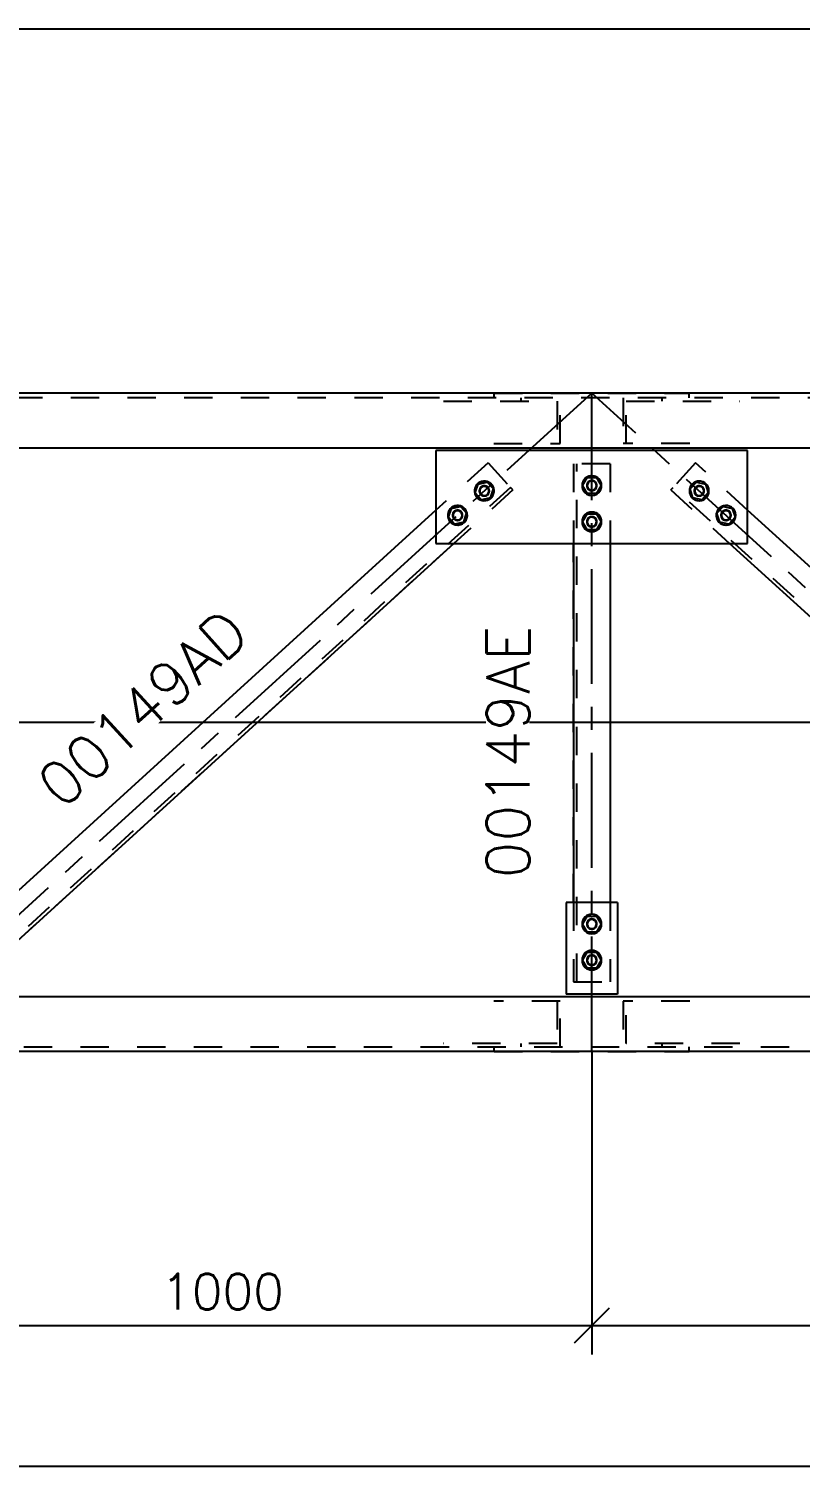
# Model space of a CAD drawing. Header units: millimetres. Extents: x 505 to 1346, y 20403 to 20997.
# Drawn here: x 902.5 to 955.8, y 20532.2 to 20631.6 of the extents above; entities that cross this region are included whole.
import ezdxf

# ---------------------------------------------------------------- set-up
doc = ezdxf.new("R2010")
doc.units = ezdxf.units.MM
doc.linetypes.add('CENTER', pattern=[12.7, 7.9375, -1.5875, 1.5875, -1.5875])
doc.linetypes.add('DXK_LINE_DOT2', pattern=[3.9198, 1.9599, -1.9599])
doc.styles.add('RomanS', font='ROMANS__.TTF', dxfattribs={"height": 0.2})

# ---------------------------------------------------------------- blocks, each defined once
blk = doc.blocks.new('Part-110200292-57752 - 57739')
at = {"color": 3, "linetype": 'Continuous'}
for p, q in [((1036.043, 20606.406), (550.048, 20606.406)), ((1035.618, 20602.596), (550.467, 20602.596))]:
    blk.add_line(p, q, dxfattribs=at)
at = {"color": 7, "linetype": 'DXK_LINE_DOT2'}
blk.add_line((1036.718, 20606.091), (549.367, 20606.091), dxfattribs=at)
blk = doc.blocks.new('Part-110200292-57768 - 57739')
at = {"color": 7, "linetype": 'DXK_LINE_DOT2'}
for p, q in [((931.176, 20605.856), (939.03, 20605.856)), ((936.536, 20605.856), (936.536, 20606.091)), ((939.03, 20605.856), (939.03, 20602.916)), ((939.229, 20602.916), (939.229, 20606.091)), ((934.643, 20602.916), (939.229, 20602.916))]:
    blk.add_line(p, q, dxfattribs=at)
blk = doc.blocks.new('Part-110200292-57769 - 57739')
at = {"color": 7, "linetype": 'DXK_LINE_DOT2'}
for p, q in [((943.598, 20606.091), (943.598, 20602.916)), ((943.797, 20602.916), (943.797, 20605.856)), ((943.797, 20605.856), (951.652, 20605.856)), ((946.29, 20605.856), (946.29, 20606.091)), ((948.185, 20602.916), (943.598, 20602.916))]:
    blk.add_line(p, q, dxfattribs=at)
blk = doc.blocks.new('Part-110200292-57780 - 57739')
at = {"color": 7, "linetype": 'CENTER'}
blk.add_line((941.419, 20560.906), (941.419, 20606.406), dxfattribs=at)
at = {"color": 7, "linetype": 'DXK_LINE_DOT2'}
for p, q in [((940.149, 20601.515), (940.149, 20596.015)), ((940.149, 20601.515), (940.149, 20601.515)), ((942.689, 20601.515), (940.149, 20601.515)), ((940.384, 20565.716), (940.384, 20601.515)), ((942.689, 20601.515), (942.689, 20596.015)), ((940.149, 20571.216), (940.149, 20596.015)), ((940.149, 20571.216), (940.149, 20565.716)), ((942.689, 20571.216), (942.689, 20565.716)), ((940.149, 20565.716), (940.149, 20565.716)), ((940.149, 20565.716), (942.689, 20565.716))]:
    blk.add_line(p, q, dxfattribs=at)
at = {"color": 3, "linetype": 'Continuous'}
for p, q in [((940.149, 20596.015), (940.149, 20571.216)), ((942.689, 20596.015), (942.689, 20571.216))]:
    blk.add_line(p, q, dxfattribs=at)
blk = doc.blocks.new('Part-110200292-57788 - 57739')
at = {"color": 7, "linetype": 'CENTER'}
blk.add_line((941.418, 20606.406), (891.417, 20560.906), dxfattribs=at)
at = {"color": 7, "linetype": 'DXK_LINE_DOT2'}
for p, q in [((934.245, 20601.596), (930.641, 20598.316)), ((934.245, 20601.596), (935.796, 20599.891)), ((935.796, 20599.891), (898.431, 20565.889)), ((935.954, 20599.717), (931.886, 20596.015)), ((935.954, 20599.717), (935.796, 20599.891)), ((935.796, 20599.891), (935.796, 20599.891)), ((935.954, 20599.717), (935.954, 20599.717)), ((931.886, 20596.015), (902.193, 20568.995)), ((900.455, 20570.847), (896.88, 20567.594)), ((902.193, 20568.995), (898.589, 20565.716)), ((898.431, 20565.889), (896.88, 20567.594)), ((898.431, 20565.889), (898.589, 20565.716)), ((898.431, 20565.889), (898.431, 20565.889)), ((898.589, 20565.716), (898.589, 20565.716))]:
    blk.add_line(p, q, dxfattribs=at)
at = {"color": 3, "linetype": 'Continuous'}
for p, q in [((930.641, 20598.316), (900.455, 20570.847)), ((931.886, 20596.015), (902.193, 20568.995))]:
    blk.add_line(p, q, dxfattribs=at)
blk = doc.blocks.new('Part-110200292-57789 - 57739')
at = {"color": 7, "linetype": 'CENTER'}
blk.add_line((991.417, 20560.906), (941.416, 20606.406), dxfattribs=at)
at = {"color": 7, "linetype": 'DXK_LINE_DOT2'}
for p, q in [((948.589, 20601.596), (946.879, 20599.717)), ((952.193, 20598.316), (948.589, 20601.596)), ((946.879, 20599.717), (947.038, 20599.891)), ((946.879, 20599.717), (950.947, 20596.015)), ((984.402, 20565.889), (947.038, 20599.891)), ((985.953, 20567.594), (982.359, 20570.865)), ((984.244, 20565.716), (980.64, 20568.995)), ((985.953, 20567.594), (984.244, 20565.716)), ((984.244, 20565.716), (984.402, 20565.889)), ((984.244, 20565.716), (984.244, 20565.716)), ((984.402, 20565.889), (984.402, 20565.889))]:
    blk.add_line(p, q, dxfattribs=at)
at = {"color": 3, "linetype": 'Continuous'}
for p, q in [((982.359, 20570.865), (952.193, 20598.316)), ((980.64, 20568.995), (950.947, 20596.015))]:
    blk.add_line(p, q, dxfattribs=at)
blk = doc.blocks.new('Part-110200292-57937 - 57739')
at = {"color": 7, "linetype": 'DXK_LINE_DOT2'}
for p, q in [((948.185, 20564.396), (943.598, 20564.396)), ((943.598, 20564.396), (943.598, 20561.221)), ((943.797, 20561.456), (943.797, 20564.396)), ((951.652, 20561.456), (943.797, 20561.456)), ((946.29, 20561.221), (946.29, 20561.456))]:
    blk.add_line(p, q, dxfattribs=at)
blk = doc.blocks.new('Part-110200292-57860 - 57739')
at = {"color": 7, "linetype": 'DXK_LINE_DOT2'}
for p, q in [((934.677, 20606.091), (934.677, 20606.406)), ((934.677, 20606.406), (948.146, 20606.406)), ((948.146, 20606.091), (948.146, 20606.406))]:
    blk.add_line(p, q, dxfattribs=at)
blk = doc.blocks.new('Part-110200292-57921 - 57739')
at = {"color": 3, "linetype": 'Continuous'}
for p, q in [((550.467, 20564.716), (1035.618, 20564.716)), ((1036.043, 20560.906), (550.048, 20560.906))]:
    blk.add_line(p, q, dxfattribs=at)
at = {"color": 7, "linetype": 'DXK_LINE_DOT2'}
blk.add_line((549.367, 20561.221), (1036.718, 20561.221), dxfattribs=at)
blk = doc.blocks.new('Part-110200292-57976 - 57739')
at = {"color": 7, "linetype": 'DXK_LINE_DOT2'}
for p, q in [((934.677, 20560.906), (934.677, 20561.221)), ((934.677, 20560.906), (948.146, 20560.906)), ((948.146, 20560.906), (948.146, 20561.221))]:
    blk.add_line(p, q, dxfattribs=at)
blk = doc.blocks.new('Part-110200292-58005 - 57739')
at = {"color": 7, "linetype": 'DXK_LINE_DOT2'}
for p, q in [((939.229, 20564.396), (934.643, 20564.396)), ((939.03, 20564.396), (939.03, 20561.456)), ((939.229, 20561.221), (939.229, 20564.396)), ((939.03, 20561.456), (931.176, 20561.456)), ((936.536, 20561.221), (936.536, 20561.456))]:
    blk.add_line(p, q, dxfattribs=at)
blk = doc.blocks.new('Part-110200292-58038 - 57739')
at = {"color": 3, "linetype": 'Continuous'}
for p, q in [((952.193, 20602.446), (930.641, 20602.446)), ((930.641, 20602.446), (930.641, 20596.015)), ((952.193, 20596.015), (952.193, 20602.446)), ((930.641, 20596.015), (952.193, 20596.015))]:
    blk.add_line(p, q, dxfattribs=at)
blk = doc.blocks.new('Bolt-110200292-58039 - 57739')
at = {"color": 3, "linetype": 'Continuous'}
for p, q in [((948.217, 20599.783), (948.649, 20600.258)), ((948.412, 20599.172), (948.217, 20599.783)), ((948.649, 20600.258), (949.275, 20600.121)), ((949.47, 20599.51), (949.039, 20599.036)), ((949.275, 20600.121), (949.47, 20599.51)), ((949.039, 20599.036), (948.412, 20599.172)), ((950.066, 20598.101), (950.498, 20598.575)), ((950.498, 20598.575), (951.124, 20598.439)), ((951.124, 20598.439), (951.319, 20597.827)), ((950.261, 20597.49), (950.066, 20598.101)), ((950.888, 20597.353), (950.261, 20597.49)), ((951.319, 20597.827), (950.888, 20597.353))]:
    blk.add_line(p, q, dxfattribs=at)
at = {"color": 3, "linetype": 'DXK_LINE_DOT2'}
for p, q in [((948.217, 20599.783), (948.649, 20600.257)), ((948.412, 20599.173), (948.217, 20599.783)), ((948.649, 20600.257), (949.275, 20600.121)), ((949.47, 20599.51), (949.038, 20599.036)), ((949.275, 20600.121), (949.47, 20599.51)), ((949.038, 20599.036), (948.412, 20599.173)), ((950.067, 20598.101), (950.498, 20598.575)), ((950.498, 20598.575), (951.124, 20598.438)), ((951.124, 20598.438), (951.319, 20597.828)), ((950.261, 20597.49), (950.067, 20598.101)), ((950.887, 20597.354), (950.261, 20597.49)), ((951.319, 20597.828), (950.887, 20597.354))]:
    blk.add_line(p, q, dxfattribs=at)
at = {"color": 3, "linetype": 'Continuous'}
for centre, radius, start, end in [((948.844, 20599.647), 0.675, 77.69802, 257.69802), ((948.844, 20599.647), 0.675, 47.69802, 227.69802), ((948.844, 20599.647), 0.675, 227.69802, 47.69802), ((948.844, 20599.647), 0.35, 137.69802, 317.69802), ((948.844, 20599.647), 0.317, 77.69802, 257.69802), ((948.844, 20599.647), 0.35, 317.69802, 137.69802), ((948.844, 20599.647), 0.675, 257.69802, 77.69802), ((948.844, 20599.647), 0.317, 257.69802, 77.69802), ((950.693, 20597.964), 0.675, 77.69802, 257.69802), ((950.693, 20597.964), 0.675, 47.69802, 227.69802), ((950.693, 20597.964), 0.675, 227.69802, 47.69802), ((950.693, 20597.964), 0.675, 257.69802, 77.69802), ((950.693, 20597.964), 0.35, 137.69802, 317.69802), ((950.693, 20597.964), 0.317, 77.69802, 257.69802), ((950.693, 20597.964), 0.35, 317.69802, 137.69802), ((950.693, 20597.964), 0.317, 257.69802, 77.69802)]:
    blk.add_arc(centre, radius, start, end, dxfattribs=at)
at = {"color": 3, "linetype": 'DXK_LINE_DOT2'}
for centre, radius, start, end in [((948.844, 20599.647), 0.35, 119.69802, 299.69802), ((948.844, 20599.647), 0.317, 47.69802, 227.69802), ((948.844, 20599.647), 0.317, 227.69802, 47.69802), ((948.844, 20599.647), 0.35, 299.69802, 119.69802), ((950.693, 20597.964), 0.35, 119.69802, 299.69802), ((950.693, 20597.964), 0.317, 47.69802, 227.69802), ((950.693, 20597.964), 0.317, 227.69802, 47.69802), ((950.693, 20597.964), 0.35, 299.69802, 119.69802)]:
    blk.add_arc(centre, radius, start, end, dxfattribs=at)
blk = doc.blocks.new('Bolt-110200292-58040 - 57739')
at = {"color": 3, "linetype": 'Continuous'}
for p, q in [((940.778, 20600.015), (941.099, 20600.571)), ((941.099, 20600.571), (941.74, 20600.571)), ((941.74, 20600.571), (942.061, 20600.015)), ((941.099, 20599.46), (940.778, 20600.015)), ((941.74, 20599.46), (941.099, 20599.46)), ((942.061, 20600.015), (941.74, 20599.46)), ((940.778, 20597.515), (941.099, 20598.071)), ((941.099, 20596.96), (940.778, 20597.515)), ((941.099, 20598.071), (941.74, 20598.071)), ((941.74, 20598.071), (942.061, 20597.515)), ((942.061, 20597.515), (941.74, 20596.96)), ((941.74, 20596.96), (941.099, 20596.96))]:
    blk.add_line(p, q, dxfattribs=at)
at = {"color": 3, "linetype": 'DXK_LINE_DOT2'}
for p, q in [((940.778, 20600.015), (941.099, 20600.57)), ((941.099, 20600.57), (941.74, 20600.57)), ((941.74, 20600.57), (942.06, 20600.015)), ((941.099, 20599.46), (940.778, 20600.015)), ((941.74, 20599.46), (941.099, 20599.46)), ((942.06, 20600.015), (941.74, 20599.46)), ((940.778, 20597.515), (941.099, 20598.07)), ((941.099, 20596.96), (940.778, 20597.515)), ((941.099, 20598.07), (941.74, 20598.07)), ((941.74, 20598.07), (942.06, 20597.515)), ((942.06, 20597.515), (941.74, 20596.96)), ((941.74, 20596.96), (941.099, 20596.96))]:
    blk.add_line(p, q, dxfattribs=at)
at = {"color": 3, "linetype": 'Continuous'}
for centre, radius, start, end in [((941.419, 20600.015), 0.675, 30, 210), ((941.419, 20600.015), 0.675, 0, 180), ((941.419, 20600.015), 0.675, 210, 30), ((941.419, 20600.015), 0.35, 90, 270), ((941.419, 20600.015), 0.317, 30, 210), ((941.419, 20600.015), 0.35, 270, 90), ((941.419, 20600.015), 0.675, 180, 0), ((941.419, 20600.015), 0.317, 210, 30), ((941.419, 20597.515), 0.675, 30, 210), ((941.419, 20597.515), 0.675, 0, 180), ((941.419, 20597.515), 0.675, 180, 0), ((941.419, 20597.515), 0.675, 210, 30), ((941.419, 20597.515), 0.35, 90, 270), ((941.419, 20597.515), 0.317, 30, 210), ((941.419, 20597.515), 0.317, 210, 30), ((941.419, 20597.515), 0.35, 270, 90)]:
    blk.add_arc(centre, radius, start, end, dxfattribs=at)
at = {"color": 3, "linetype": 'DXK_LINE_DOT2'}
for centre, radius, start, end in [((941.419, 20600.015), 0.35, 72, 252), ((941.419, 20600.015), 0.317, 0, 180), ((941.419, 20600.015), 0.35, 252, 72), ((941.419, 20600.015), 0.317, 180, 0), ((941.419, 20597.515), 0.35, 72, 252), ((941.419, 20597.515), 0.317, 0, 180), ((941.419, 20597.515), 0.317, 180, 0), ((941.419, 20597.515), 0.35, 252, 72)]:
    blk.add_arc(centre, radius, start, end, dxfattribs=at)
blk = doc.blocks.new('Bolt-110200292-58041 - 57739')
at = {"color": 3, "linetype": 'Continuous'}
for p, q in [((933.363, 20599.51), (933.558, 20600.121)), ((933.363, 20599.51), (933.558, 20600.121)), ((933.795, 20599.036), (933.363, 20599.51)), ((934.185, 20600.258), (933.558, 20600.121)), ((934.185, 20600.258), (934.617, 20599.783)), ((934.617, 20599.783), (934.422, 20599.172)), ((934.422, 20599.172), (934.617, 20599.783)), ((931.514, 20597.827), (931.709, 20598.439)), ((931.514, 20597.827), (931.709, 20598.439)), ((932.336, 20598.575), (931.709, 20598.439)), ((932.336, 20598.575), (932.768, 20598.101)), ((934.422, 20599.172), (933.795, 20599.036)), ((931.946, 20597.353), (931.514, 20597.827)), ((932.573, 20597.49), (931.946, 20597.353)), ((932.768, 20598.101), (932.573, 20597.49)), ((932.573, 20597.49), (932.768, 20598.101))]:
    blk.add_line(p, q, dxfattribs=at)
at = {"color": 3, "linetype": 'DXK_LINE_DOT2'}
for p, q in [((933.364, 20599.51), (933.559, 20600.121)), ((933.795, 20599.036), (933.364, 20599.51)), ((933.559, 20600.121), (934.185, 20600.257)), ((934.185, 20600.257), (934.616, 20599.783)), ((934.616, 20599.783), (934.421, 20599.173)), ((931.515, 20597.828), (931.71, 20598.438)), ((931.71, 20598.438), (932.336, 20598.575)), ((932.336, 20598.575), (932.767, 20598.101)), ((934.421, 20599.173), (933.795, 20599.036)), ((931.946, 20597.354), (931.515, 20597.828)), ((932.572, 20597.49), (931.946, 20597.354)), ((932.767, 20598.101), (932.572, 20597.49))]:
    blk.add_line(p, q, dxfattribs=at)
at = {"color": 3, "linetype": 'Continuous'}
for centre, radius, start, end in [((933.99, 20599.647), 0.675, 342.3017, 162.3017), ((933.99, 20599.647), 0.675, 312.3017, 132.3017), ((933.99, 20599.647), 0.675, 132.3017, 312.3017), ((933.99, 20599.647), 0.675, 162.3017, 342.3017), ((933.99, 20599.647), 0.35, 42.3017, 222.3017), ((933.99, 20599.647), 0.317, 162.3017, 342.3017), ((933.99, 20599.647), 0.317, 342.3017, 162.3017), ((933.99, 20599.647), 0.35, 222.3017, 42.3017), ((932.141, 20597.964), 0.675, 132.3017, 312.3017), ((932.141, 20597.964), 0.675, 342.3017, 162.3017), ((932.141, 20597.964), 0.675, 312.3017, 132.3017), ((932.141, 20597.964), 0.675, 162.3017, 342.3017), ((932.141, 20597.964), 0.35, 42.3017, 222.3017), ((932.141, 20597.964), 0.317, 162.3017, 342.3017), ((932.141, 20597.964), 0.317, 342.3017, 162.3017), ((932.141, 20597.964), 0.35, 222.3017, 42.3017)]:
    blk.add_arc(centre, radius, start, end, dxfattribs=at)
at = {"color": 3, "linetype": 'DXK_LINE_DOT2'}
for centre, radius, start, end in [((933.99, 20599.647), 0.35, 24.3017, 204.3017), ((933.99, 20599.647), 0.35, 204.3017, 24.3017), ((933.99, 20599.647), 0.317, 132.3017, 312.3017), ((933.99, 20599.647), 0.317, 312.3017, 132.3017), ((932.141, 20597.964), 0.35, 24.3017, 204.3017), ((932.141, 20597.964), 0.35, 204.3017, 24.3017), ((932.141, 20597.964), 0.317, 132.3017, 312.3017), ((932.141, 20597.964), 0.317, 312.3017, 132.3017)]:
    blk.add_arc(centre, radius, start, end, dxfattribs=at)
blk = doc.blocks.new('Part-110200292-58042 - 57739')
at = {"color": 3, "linetype": 'Continuous'}
for p, q in [((943.189, 20571.216), (939.649, 20571.216)), ((939.649, 20571.216), (939.649, 20564.866)), ((943.189, 20571.216), (943.189, 20564.866)), ((943.189, 20564.866), (939.649, 20564.866))]:
    blk.add_line(p, q, dxfattribs=at)
blk = doc.blocks.new('Bolt-110200292-58043 - 57739')
at = {"color": 3, "linetype": 'Continuous'}
for p, q in [((940.778, 20569.716), (941.099, 20570.271)), ((941.099, 20569.16), (940.778, 20569.716)), ((941.099, 20570.271), (941.74, 20570.271)), ((941.74, 20570.271), (942.061, 20569.716)), ((942.061, 20569.716), (941.74, 20569.16)), ((941.74, 20569.16), (941.099, 20569.16)), ((940.778, 20567.216), (941.099, 20567.771)), ((941.099, 20567.771), (941.74, 20567.771)), ((941.74, 20567.771), (942.061, 20567.216)), ((941.099, 20566.66), (940.778, 20567.216)), ((941.74, 20566.66), (941.099, 20566.66)), ((942.061, 20567.216), (941.74, 20566.66))]:
    blk.add_line(p, q, dxfattribs=at)
at = {"color": 3, "linetype": 'DXK_LINE_DOT2'}
for p, q in [((940.778, 20569.716), (941.099, 20570.271)), ((941.099, 20569.161), (940.778, 20569.716)), ((941.099, 20570.271), (941.74, 20570.271)), ((941.74, 20570.271), (942.06, 20569.716)), ((942.06, 20569.716), (941.74, 20569.161)), ((941.74, 20569.161), (941.099, 20569.161)), ((940.778, 20567.216), (941.099, 20567.771)), ((941.099, 20567.771), (941.74, 20567.771)), ((941.74, 20567.771), (942.06, 20567.216)), ((941.099, 20566.661), (940.778, 20567.216)), ((941.74, 20566.661), (941.099, 20566.661)), ((942.06, 20567.216), (941.74, 20566.661))]:
    blk.add_line(p, q, dxfattribs=at)
at = {"color": 3, "linetype": 'Continuous'}
for centre, radius, start, end in [((941.419, 20569.716), 0.675, 30, 210), ((941.419, 20569.716), 0.675, 0, 180), ((941.419, 20569.716), 0.675, 180, 0), ((941.419, 20569.716), 0.675, 210, 30), ((941.419, 20569.716), 0.35, 90, 270), ((941.419, 20569.716), 0.317, 30, 210), ((941.419, 20569.716), 0.317, 210, 30), ((941.419, 20569.716), 0.35, 270, 90), ((941.419, 20567.216), 0.675, 30, 210), ((941.419, 20567.216), 0.675, 0, 180), ((941.419, 20567.216), 0.675, 210, 30), ((941.419, 20567.216), 0.35, 90, 270), ((941.419, 20567.216), 0.317, 30, 210), ((941.419, 20567.216), 0.35, 270, 90), ((941.419, 20567.216), 0.675, 180, 0), ((941.419, 20567.216), 0.317, 210, 30)]:
    blk.add_arc(centre, radius, start, end, dxfattribs=at)
at = {"color": 3, "linetype": 'DXK_LINE_DOT2'}
for centre, radius, start, end in [((941.419, 20569.716), 0.35, 72, 252), ((941.419, 20569.716), 0.317, 0, 180), ((941.419, 20569.716), 0.317, 180, 0), ((941.419, 20569.716), 0.35, 252, 72), ((941.419, 20567.216), 0.35, 72, 252), ((941.419, 20567.216), 0.317, 0, 180), ((941.419, 20567.216), 0.35, 252, 72), ((941.419, 20567.216), 0.317, 180, 0)]:
    blk.add_arc(centre, radius, start, end, dxfattribs=at)
blk = doc.blocks.new('StraightDimension-110200292-64387 - 57739')
at = {"color": 7, "linetype": 'Continuous'}
for p, q in [((941.419, 20560.906), (941.419, 20539.976)), ((991.417, 20560.906), (991.417, 20539.976)), ((942.619, 20543.176), (940.219, 20540.776)), ((990.217, 20540.776), (992.617, 20543.176)), ((941.419, 20541.976), (991.417, 20541.976))]:
    blk.add_line(p, q, dxfattribs=at)
at = {"color": 0}
blk.add_wipeout([(971.693, 20542.576), (971.693, 20546.076), (961.143, 20546.076), (961.143, 20542.576)], dxfattribs=at)
at = {"color": 3, "style": 'RomanS'}
blk.add_text('1000', height=2.4772, dxfattribs=at).set_placement((961.643, 20543.076))
blk = doc.blocks.new('StraightDimension-110200292-63843 - 57739')
at = {"color": 7, "linetype": 'Continuous'}
blk.add_line((548.09, 20583.656), (1159.796, 20583.656), dxfattribs=at)
blk = doc.blocks.new('StraightDimension-110200292-70075 - 57739')
at = {"color": 7, "linetype": 'Continuous'}
blk.add_line((545.548, 20631.586), (1148.584, 20631.586), dxfattribs=at)
blk = doc.blocks.new('StraightDimension-110200292-63842 - 57739')
at = {"color": 7, "linetype": 'Continuous'}
blk.add_line((548.09, 20583.656), (1159.796, 20583.656), dxfattribs=at)
blk = doc.blocks.new('StraightDimension-110200292-64388 - 57739')
at = {"color": 7, "linetype": 'Continuous'}
for p, q in [((891.417, 20560.906), (891.417, 20539.976)), ((941.419, 20560.906), (941.419, 20539.976)), ((892.617, 20543.176), (890.217, 20540.776)), ((940.219, 20540.776), (942.619, 20543.176)), ((891.417, 20541.976), (941.419, 20541.976))]:
    blk.add_line(p, q, dxfattribs=at)
at = {"color": 0}
blk.add_wipeout([(921.693, 20542.576), (921.693, 20546.076), (911.143, 20546.076), (911.143, 20542.576)], dxfattribs=at)
at = {"color": 3, "style": 'RomanS'}
blk.add_text('1000', height=2.4772, dxfattribs=at).set_placement((911.643, 20543.076))
blk = doc.blocks.new('StraightDimension-110200292-64489 - 57739')
at = {"color": 7, "linetype": 'Continuous'}
blk.add_line((545.548, 20532.246), (1152.111, 20532.246), dxfattribs=at)
blk = doc.blocks.new('Mark-110200292-69384 - 57739')
at = {"color": 0}
blk.add_wipeout([(937.105, 20592.504), (934.105, 20592.504), (934.106, 20572.869), (937.106, 20572.869)], dxfattribs=at)
blk.add_wipeout([(937.105, 20592.504), (934.105, 20592.504), (934.106, 20572.869), (937.106, 20572.869)], dxfattribs=at)
at = {"color": 6, "style": 'RomanS'}
blk.add_text('00149AE', height=2.9727, rotation=90.00021, dxfattribs=at).set_placement((937.106, 20572.869))
blk = doc.blocks.new('Mark-110200292-69391 - 57739')
at = {"color": 0}
blk.add_wipeout([(919.548, 20590.971), (917.528, 20593.19), (902.798, 20579.786), (904.817, 20577.567)], dxfattribs=at)
blk.add_wipeout([(919.548, 20590.971), (917.528, 20593.19), (902.798, 20579.786), (904.817, 20577.567)], dxfattribs=at)
at = {"color": 6, "style": 'RomanS'}
blk.add_text('00149AD', height=2.9727, rotation=42.30147, dxfattribs=at).set_placement((904.817, 20577.567))

msp = doc.modelspace()

# ---------------------------------------------------------------- block references
for name in ['Part-110200292-57752 - 57739', 'Part-110200292-57788 - 57739', 'Part-110200292-57860 - 57739', 'Part-110200292-57780 - 57739', 'Part-110200292-57789 - 57739', 'Part-110200292-57768 - 57739', 'Part-110200292-57769 - 57739', 'Part-110200292-58038 - 57739', 'Bolt-110200292-58041 - 57739', 'Bolt-110200292-58040 - 57739', 'Bolt-110200292-58039 - 57739', 'Part-110200292-58042 - 57739', 'Bolt-110200292-58043 - 57739', 'Part-110200292-57921 - 57739', 'Part-110200292-58005 - 57739', 'Part-110200292-57937 - 57739', 'Part-110200292-57976 - 57739']:
    msp.add_blockref(name, (0, 0))

# ---------------------------------------------------------------- next in the draw order: block references
msp.add_blockref('StraightDimension-110200292-64387 - 57739', (0, 0))

# ---------------------------------------------------------------- next in the draw order: block references
msp.add_blockref('StraightDimension-110200292-63843 - 57739', (0, 0))

# ---------------------------------------------------------------- next in the draw order: block references
for name in ['StraightDimension-110200292-70075 - 57739', 'StraightDimension-110200292-64388 - 57739']:
    msp.add_blockref(name, (0, 0))

# ---------------------------------------------------------------- next in the draw order: block references
msp.add_blockref('StraightDimension-110200292-63842 - 57739', (0, 0))

# ---------------------------------------------------------------- next in the draw order: block references
msp.add_blockref('StraightDimension-110200292-64489 - 57739', (0, 0))

# ---------------------------------------------------------------- next in the draw order: block references
for name in ['Mark-110200292-69391 - 57739', 'Mark-110200292-69384 - 57739']:
    msp.add_blockref(name, (0, 0))

doc.saveas('drawing.dxf')
